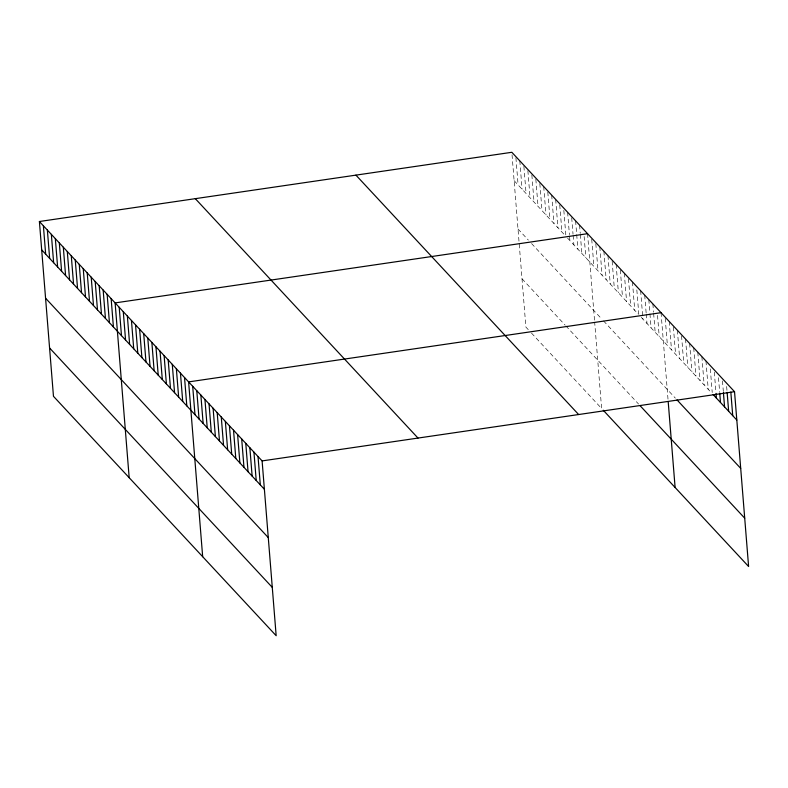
<?xml version="1.0" encoding="UTF-8"?>
<svg xmlns="http://www.w3.org/2000/svg" width="788" height="788" viewBox="0 0 788 788"><rect width="100%" height="100%" fill="white"/><g stroke="black" fill="none" stroke-linecap="round" stroke-linejoin="round"><path stroke-width="0.59" stroke-dasharray="3.94 2.96" d="M514.111 180.649L565.124 235.484M567.518 238.055L638.014 313.841M641.274 317.347L711.505 392.838M518.002 228.973L528.364 240.113M531.555 243.541L601.884 319.15M603.519 320.903L675.375 398.157M522.011 278.765L565.045 325.03M565.843 325.887L638.556 404.047M528.285 329.66L525.891 327.089L511.836 152.291M531.476 333.088L601.618 408.489L594.723 322.824M726.654 386.455L727.038 391.183M722.478 380.89L723.335 391.528M718.489 377.679L719.631 391.863M714.312 372.113L715.928 392.197M710.323 368.902L712.224 392.532M705.959 360.973L708.235 389.331M701.872 356.58L704.157 384.938M697.794 352.187L700.069 380.555M693.706 347.804L695.991 376.162M689.628 343.41L691.903 371.769M685.54 339.027L687.825 367.385M681.551 335.816L683.738 362.992M677.375 330.251L679.66 358.609M673.385 327.04L675.572 354.216M669.209 321.465L671.494 349.833M665.22 318.263L667.406 345.44M661.043 312.688L668.037 399.555M657.527 315.387L659.241 336.663M652.878 303.912L653.548 312.186M653.636 313.368L655.163 332.27M648.8 299.519L649.844 312.521M649.933 313.703L651.075 327.887M644.712 295.136L646.14 312.856M646.229 314.038L646.997 323.494M640.634 290.742L642.909 319.101M636.832 289.905L638.832 314.717M632.459 281.966L634.744 310.324M628.479 278.755L630.666 305.941M624.293 273.19L626.578 301.548M620.314 269.979L622.5 297.155M616.127 264.413L618.413 292.772M612.148 261.202L614.335 288.378M607.962 255.637L610.247 283.995M603.884 251.244L606.169 279.602M599.796 246.851L602.081 275.219M595.817 243.65L598.003 270.826M591.729 239.256L593.916 266.433M587.553 233.691L594.536 320.558M584.135 236.498L585.848 257.765M579.584 225.122L580.244 233.396M580.342 234.578L581.859 253.48M575.595 220.837L577.88 249.195M571.704 217.734L573.034 234.272M573.132 235.454L573.891 244.91M567.626 212.267L569.428 234.716M569.527 235.898L569.911 240.626M563.834 210.347L565.823 235.159M559.746 204.88L561.933 232.056M555.668 199.413L557.953 227.771M551.689 195.129L553.964 223.496M547.798 192.026L549.985 219.212M543.71 186.569L545.995 214.927M539.819 183.466L542.006 210.642M535.84 179.181L538.027 206.357M531.851 174.897L534.037 202.073M527.871 170.612L530.058 197.788M523.882 166.327L526.069 193.503M519.804 160.86L522.08 189.219M515.913 157.758L518.1 184.934"/><path stroke-width="1.18" d="M39.4 221.507L262.108 460.911L276.164 635.709L53.466 396.305L39.4 221.507L511.836 152.291L734.534 391.695L748.6 566.493L603.253 410.243M587.553 233.691L115.117 302.907L129.183 477.705M661.043 312.688L188.608 381.904L202.674 556.702M262.108 460.911L734.534 391.695M713.14 394.591L736.819 420.053M677.01 399.91L740.71 468.377M640.191 405.81L744.709 518.169M355.93 175.133L578.638 414.537M195.306 198.665L418.004 438.069M41.685 249.865L264.384 489.269M45.566 298.199L268.275 537.593M49.575 347.981L272.284 587.385M730.831 392.03L732.732 415.66M727.127 392.365L728.654 411.277M723.423 392.71L724.566 406.884M719.73 393.045L720.488 402.501M716.026 393.379L716.4 398.107M668.214 401.821L675.109 487.486M258.021 456.518L260.306 484.876M253.943 452.135L256.218 480.493M249.855 447.742L252.14 476.1M245.777 443.358L248.053 471.716M241.689 438.965L243.975 467.323M237.602 434.572L239.887 462.94M233.524 430.189L235.809 458.547M229.436 425.796L231.721 454.154M225.358 421.413L227.643 449.771M221.27 417.019L223.556 445.378M217.192 412.636L219.478 440.994M213.105 408.243L215.39 436.601M209.027 403.85L211.312 432.208M204.939 399.467L207.224 427.825M200.861 395.074L203.146 423.432M196.773 390.69L199.059 419.049M192.696 386.297L194.981 414.655M184.53 377.521L186.815 405.879M180.442 373.128L182.727 401.486M176.364 368.745L178.649 397.103M172.276 364.351L174.562 392.71M168.199 359.968L170.474 388.326M164.111 355.575L166.396 383.933M160.033 351.182L162.308 379.54M155.945 346.799L158.23 375.157M151.867 342.406L154.143 370.764M147.78 338.022L150.065 366.381M143.702 333.629L145.977 361.988M139.614 329.236L141.899 357.604M135.536 324.853L137.811 353.211M131.448 320.46L133.733 348.818M127.37 316.077L129.646 344.435M123.283 311.684L125.568 340.042M119.205 307.29L121.48 335.658M111.138 298.622L113.413 326.981M107.148 294.338L109.433 322.696M103.159 290.053L105.444 318.411M99.18 285.768L101.465 314.126M95.19 281.483L97.476 309.842M91.211 277.199L93.486 305.567M87.222 272.914L89.507 301.282M83.242 268.639L85.518 296.997M79.253 264.354L81.538 292.712M75.264 260.07L77.549 288.428M71.284 255.785L73.56 284.143M67.295 251.5L69.58 279.858M63.316 247.215L65.591 275.573M59.327 242.931L61.612 271.289M55.337 238.646L57.623 267.004M51.358 234.361L53.633 262.719M47.369 230.076L49.654 258.434M43.389 225.792L45.665 254.15"/></g></svg>
